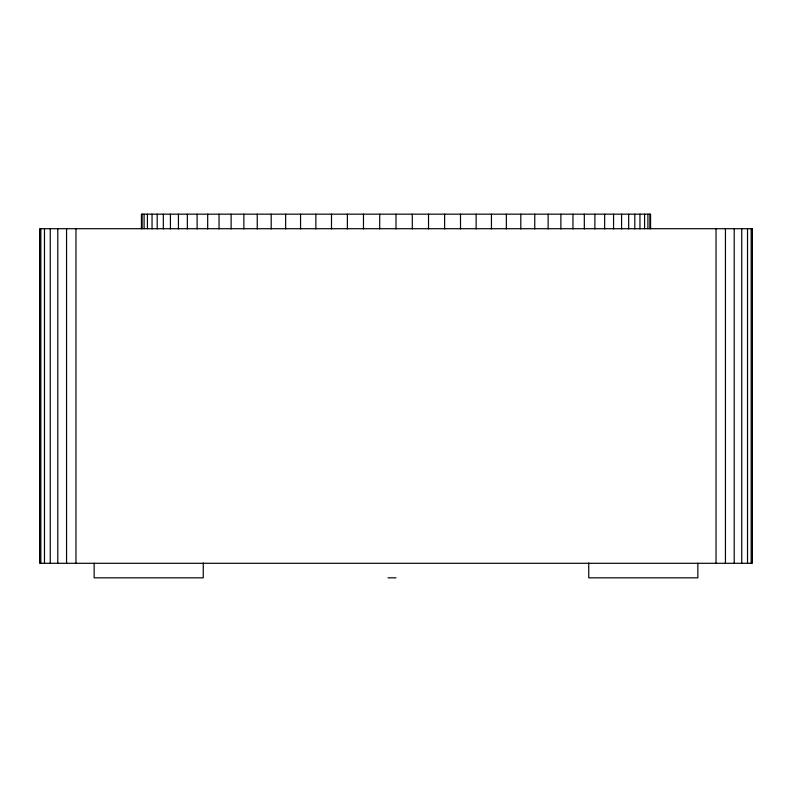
<?xml version="1.0" encoding="UTF-8"?>
<svg xmlns="http://www.w3.org/2000/svg" width="792" height="792" viewBox="0 0 792 792"><rect width="100%" height="100%" fill="white"/><g stroke="black" fill="none" stroke-linecap="round" stroke-linejoin="round"><path stroke-width="1.19" d="M388.001 577.833L396 577.833M751.163 228.71L751.163 563.29M747.529 228.71L747.529 563.29M741.748 228.71L741.748 563.29M734.214 228.71L734.214 563.29M725.442 228.71L725.442 563.29M716.037 228.71L716.037 563.29M697.851 563.29L697.851 577.833L588.743 577.833L588.743 562.993M650.569 228.71L650.569 214.167L141.431 214.167L141.431 228.71M649.905 214.167L649.905 228.71M647.906 214.167L647.906 228.71M644.579 214.167L644.579 228.71M639.956 214.167L639.956 228.967M634.808 214.167L634.808 228.967M628.67 214.167L628.67 228.967M621.581 214.167L621.581 228.967M613.562 214.167L613.562 228.967M604.652 214.167L604.652 228.967M594.891 214.167L594.891 228.967M584.318 214.167L584.318 228.967M572.962 214.167L572.962 228.967M560.885 214.167L560.885 228.967M548.133 214.167L548.133 228.967M534.758 214.167L534.758 228.967M520.809 214.167L520.809 228.967M506.355 214.167L506.355 228.967M491.446 214.167L491.446 228.967M476.14 214.167L476.14 228.967M460.508 214.167L460.508 228.967M444.619 214.167L444.619 228.967M428.522 214.167L428.522 228.967M412.295 214.167L412.295 228.967M396 214.167L396 228.967M379.705 214.167L379.705 228.967M363.478 214.167L363.478 228.967M347.381 214.167L347.381 228.967M331.492 214.167L331.492 228.967M315.86 214.167L315.86 228.967M300.554 214.167L300.554 228.967M285.645 214.167L285.645 228.967M271.191 214.167L271.191 228.967M257.242 214.167L257.242 228.967M243.867 214.167L243.867 228.967M231.115 214.167L231.115 228.967M219.037 214.167L219.037 228.967M207.682 214.167L207.682 228.967M203.257 562.993L203.257 577.833L94.149 577.833L94.149 563.29M197.109 214.167L197.109 228.967M187.348 214.167L187.348 228.967M178.438 214.167L178.438 228.967M170.419 214.167L170.419 228.967M163.33 214.167L163.33 228.967M157.192 214.167L157.192 228.967M152.044 214.167L152.044 228.967M147.421 214.167L147.421 228.71M144.095 214.167L144.095 228.71M142.095 214.167L142.095 228.71M75.963 228.71L75.963 563.29M66.558 228.71L66.558 563.29M57.786 228.71L57.786 563.29M50.252 228.71L50.252 563.29M44.471 228.71L44.471 563.29M40.837 228.71L40.837 563.29M752.4 228.71L39.6 228.71L39.6 563.29L752.4 563.29L752.4 228.71"/></g></svg>
